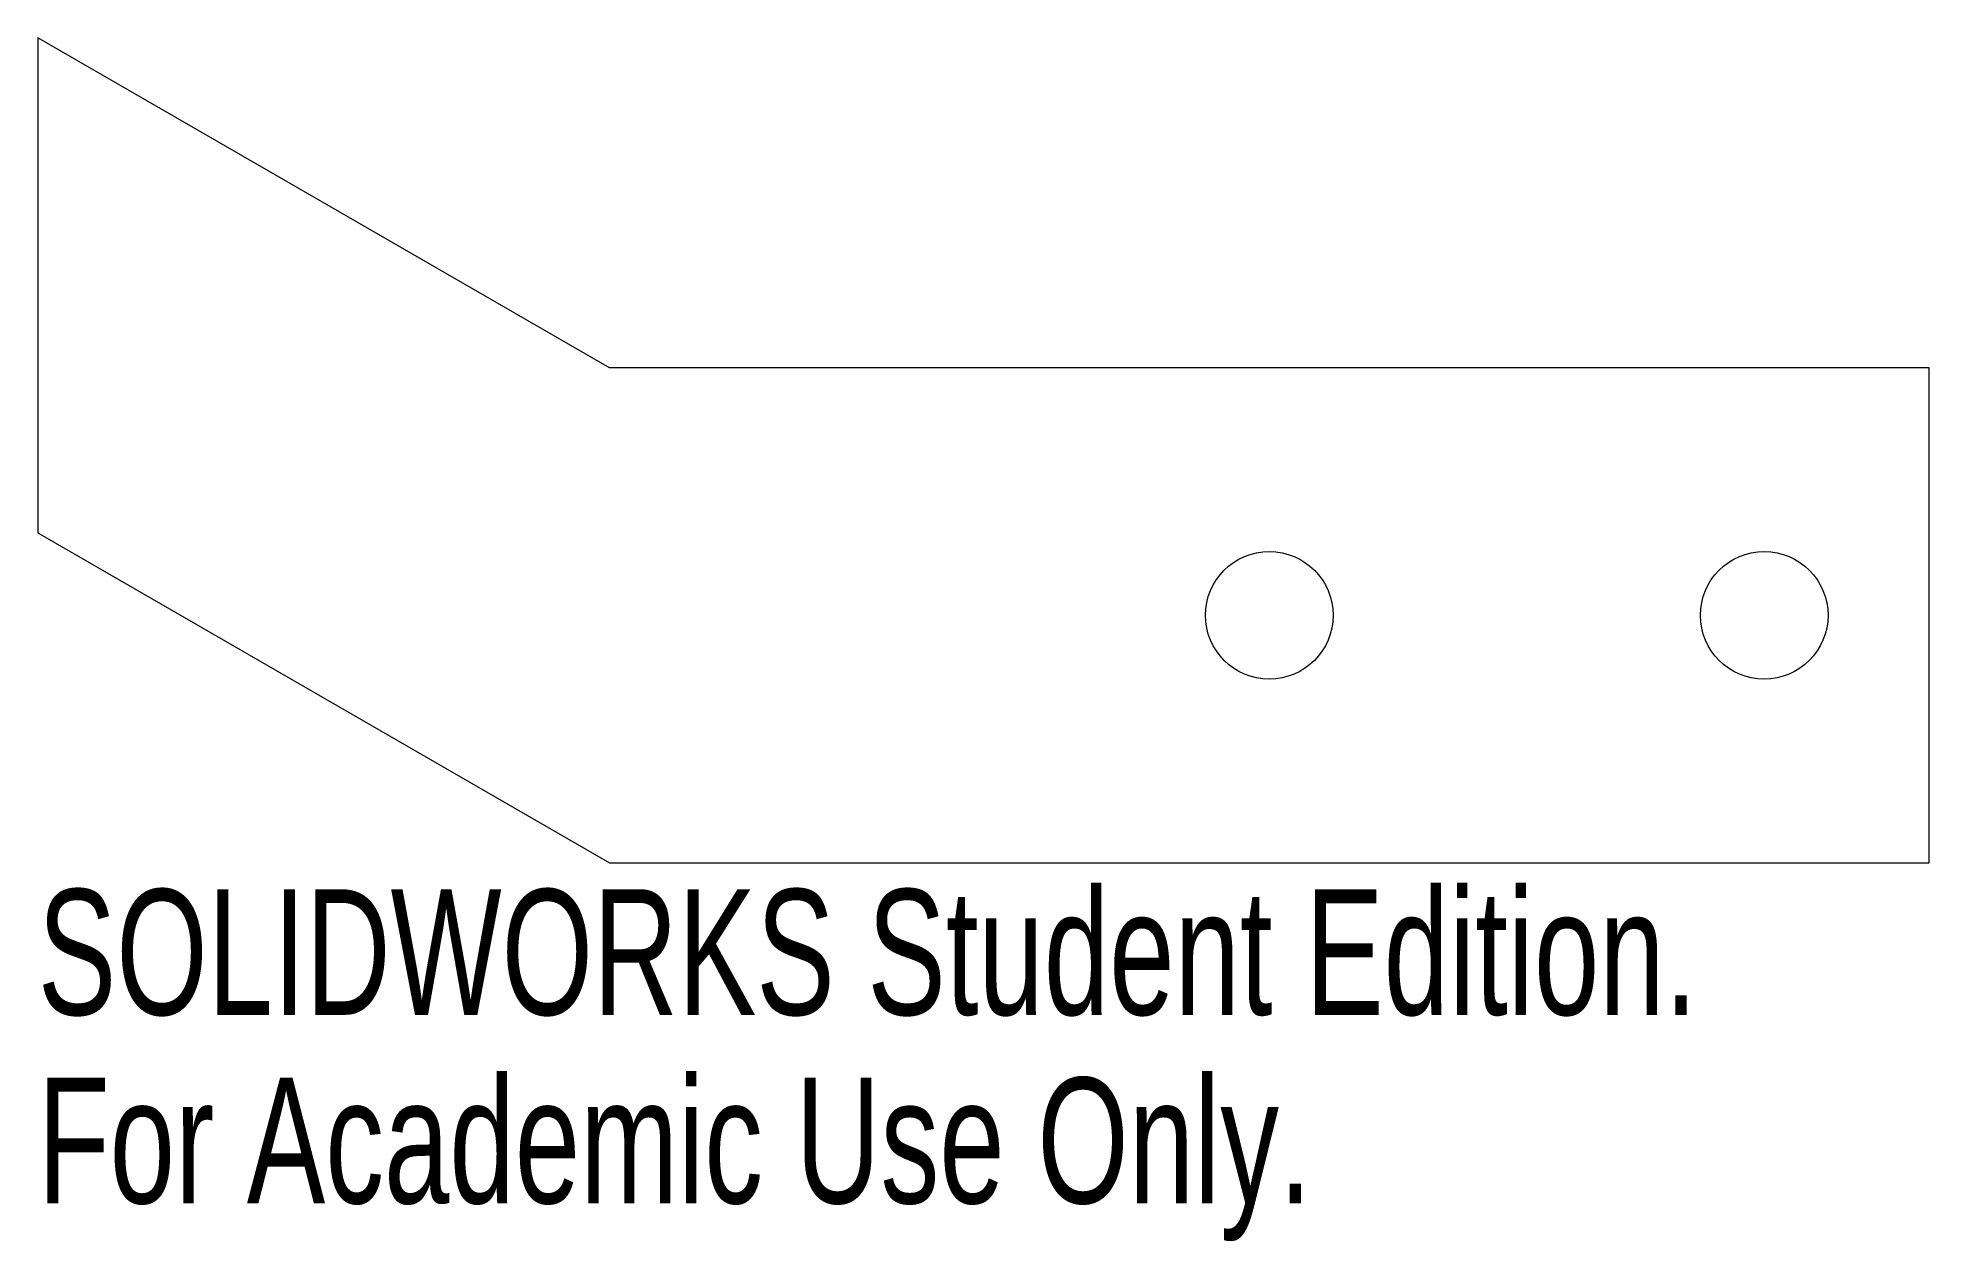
# Model space of a CAD drawing. Header units: inches. Extents: x -0.87 to 2, y -0.57 to 1.25.
import ezdxf

# ---------------------------------------------------------------- set-up
doc = ezdxf.new("R2010")
doc.units = ezdxf.units.IN
doc.header["$MEASUREMENT"] = 0
doc.styles.add('SLDTEXTSTYLE0', font='TXT', dxfattribs={"width": 0.7})

msp = doc.modelspace()

# ---------------------------------------------------------------- linework, layer by layer
at = {"color": 7, "linetype": 'Continuous', "lineweight": 15}
for p, q in [((0, 0.75), (-0.866, 1.25)), ((-0.866, 1.25), (-0.866, 0.5)), ((2, 0.75), (0, 0.75)), ((2, 0), (2, 0.75)), ((-0.866, 0.5), (0, 0)), ((0, 0), (2, 0))]:
    msp.add_line(p, q, dxfattribs=at)
for centre in [(1, 0.375), (1.75, 0.375)]:
    msp.add_circle(centre, 0.0967, dxfattribs=at)

# ---------------------------------------------------------------- texts
at = {"color": 7, "linetype": 'Continuous', "char_height": 0.1903, "attachment_point": 1, "style": 'SLDTEXTSTYLE0'}
for s, insert in [('SOLIDWORKS Student Edition.', (-0.866, -0.0401)), ('For Academic Use Only.', (-0.866, -0.3256))]:
    msp.add_mtext(s, dxfattribs=dict(at, insert=insert))

doc.saveas('drawing.dxf')
